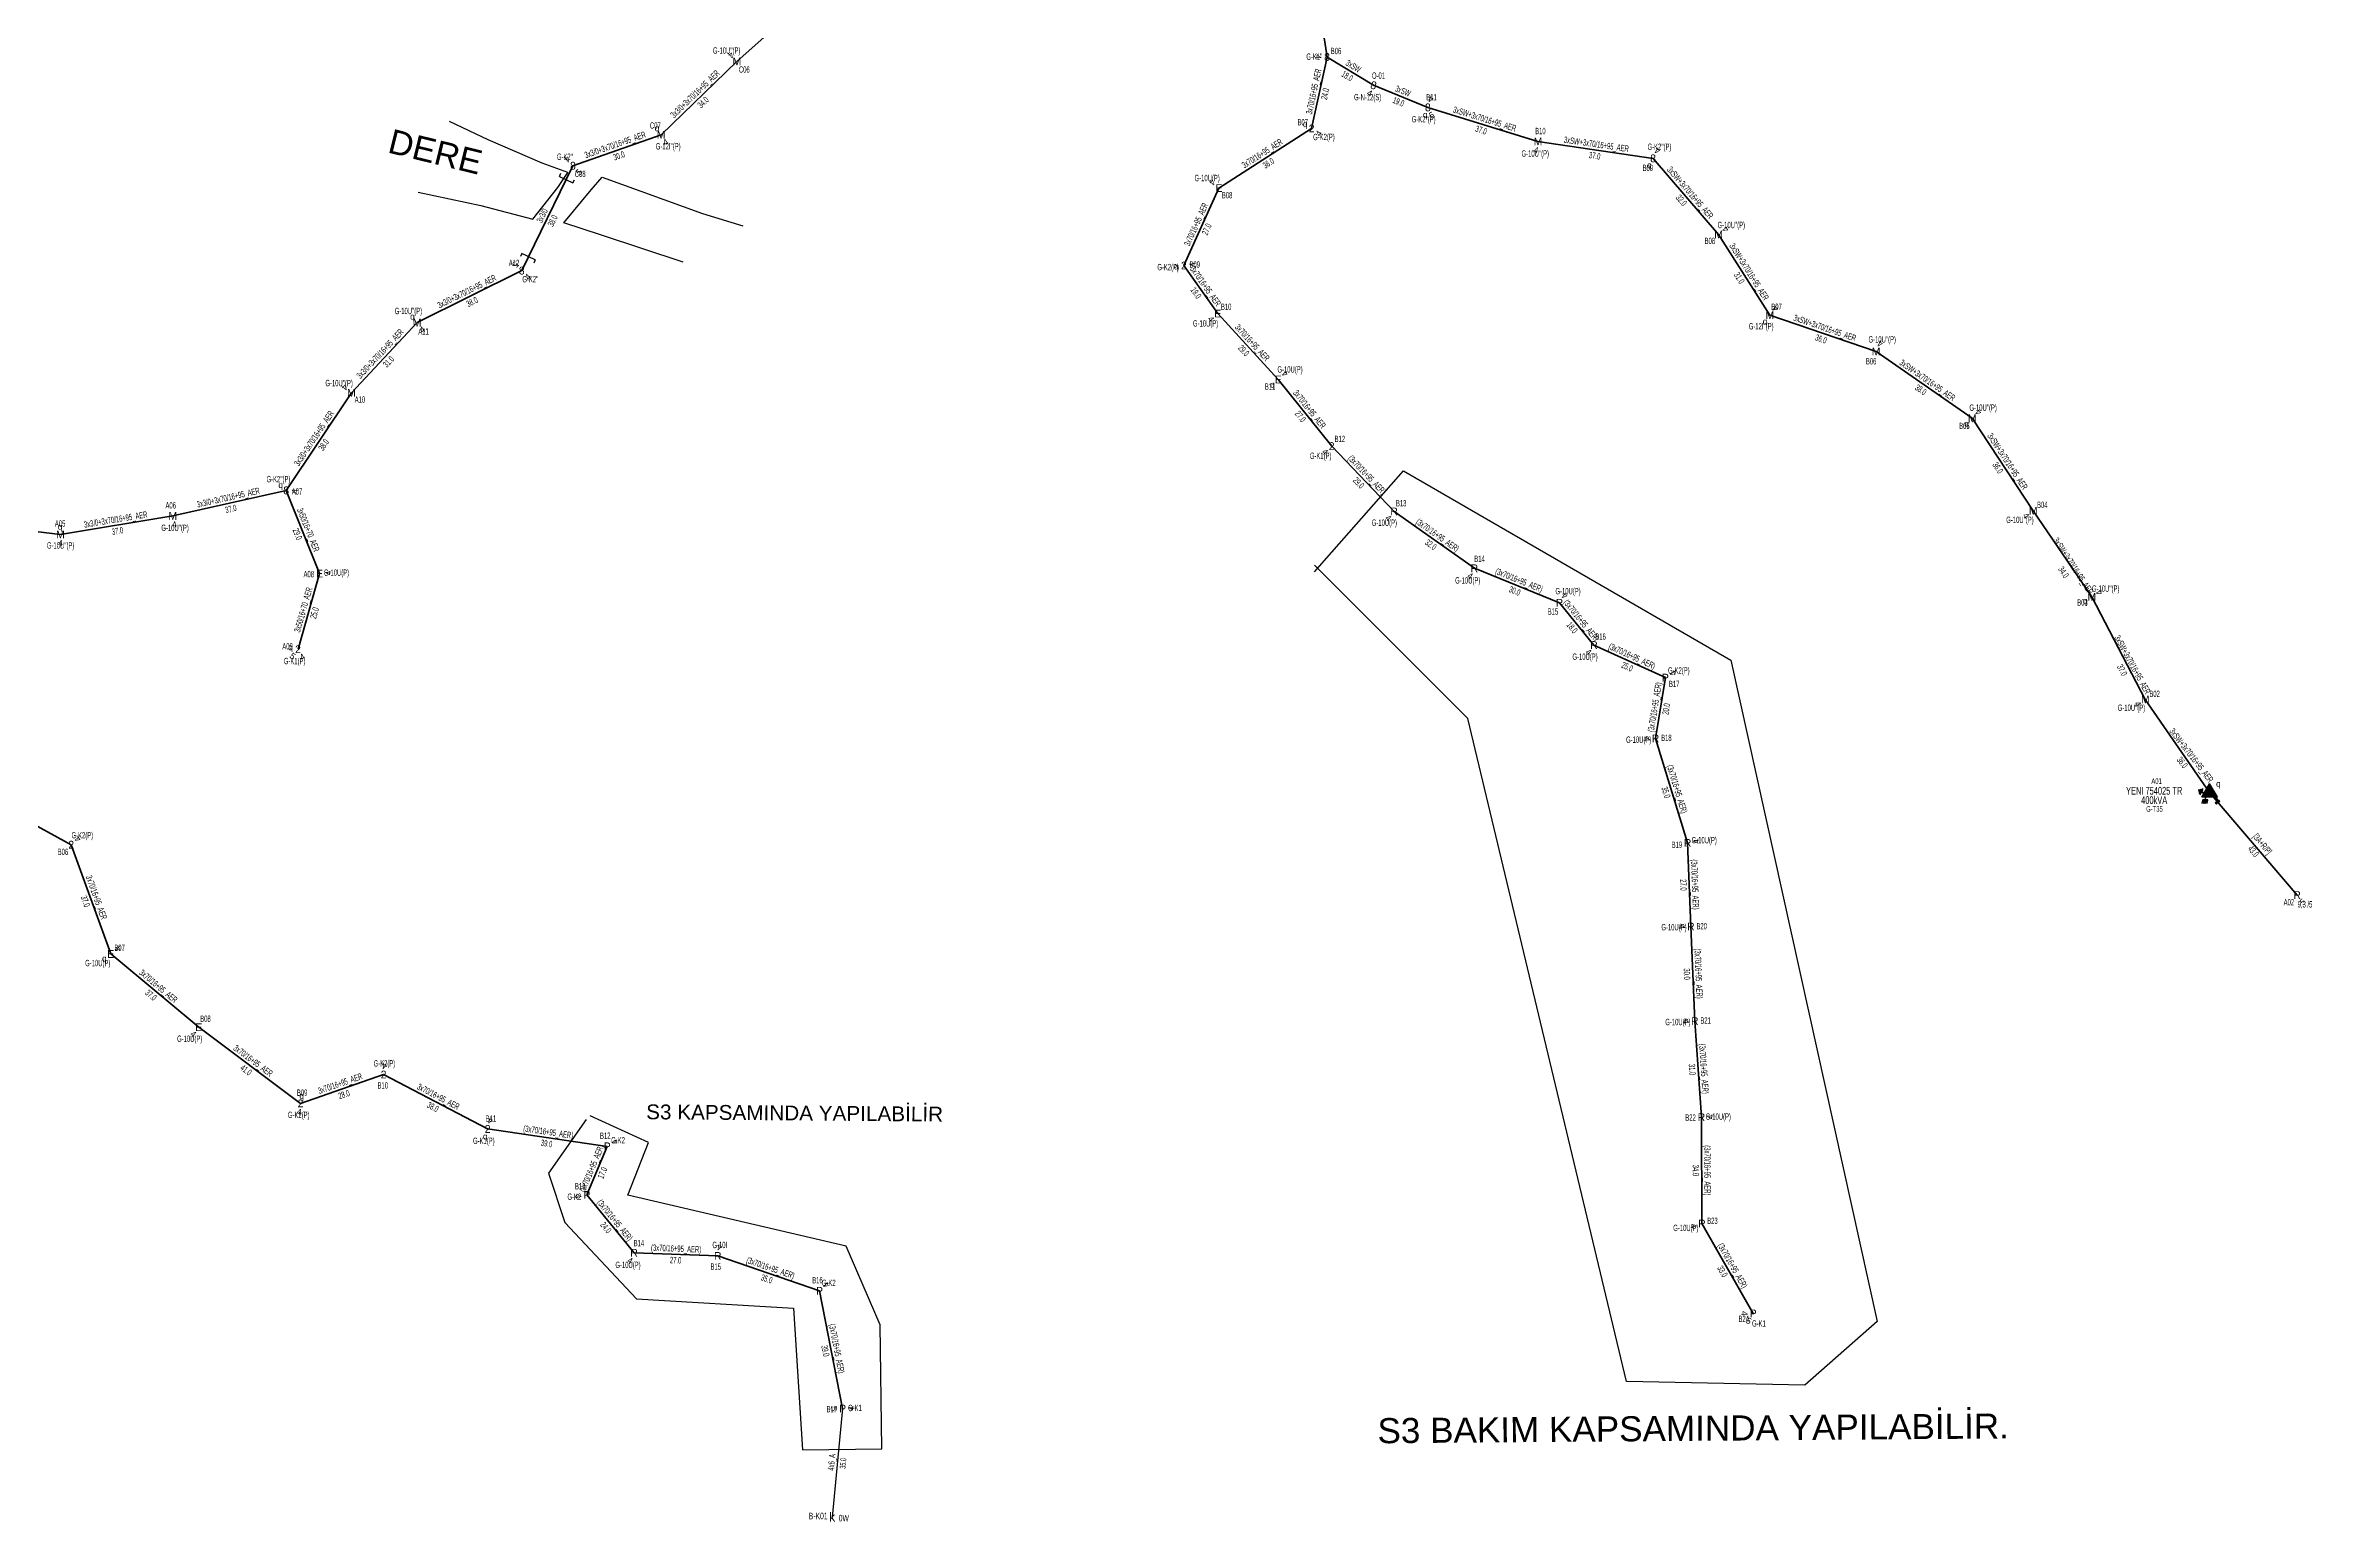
# Model space of a CAD drawing. Header units: millimetres. Extents: x 472380 to 475428, y 4017879 to 4021986.
# Drawn here: x 473937 to 474667, y 4018781 to 4019257 of the extents above; entities that cross this region are included whole.
import ezdxf
from ezdxf.enums import TextEntityAlignment as Align

# ---------------------------------------------------------------- set-up
doc = ezdxf.new("R2010")
doc.units = ezdxf.units.MM
for name, color, linetype, lineweight in [('DIREK_AG_MEVCUT', 120, 'Continuous', 25), ('DIREK_AG_YENI', 108, 'Continuous', 25), ('DIREK_ENH_YENI', 6, 'Continuous', 25), ('DIREK_OG_YENI', 10, 'Continuous', 25), ('HAT_ABONE_HAVAI_YENI', 30, 'Continuous', 30), ('HAT_AG_HAVAI_BYSK', 3, 'Continuous', 50), ('HAT_AG_HAVAI_MEVCUT', 126, 'Continuous', 50), ('HAT_AG_HAVAI_YENI', 3, 'Continuous', 50), ('HAT_OG_HAVAI_YENI', 1, 'Continuous', 70), ('KOFRE_ABONE_MEVCUT', 6, 'Continuous', 25), ('KULLANICI', 1, 'Continuous', 25), ('TRAFO_TADILAT_BYSK', 5, 'Continuous', 30), ('TRAFO_YENI', 5, 'Continuous', 30)]:
    doc.layers.add(name, color=color, linetype=linetype, lineweight=lineweight)
doc.layers.add('NIA_AG', color=5, linetype='Continuous')
doc.styles.add('Direk', font='B_CAD')
doc.styles.get("Standard").update_dxf_attribs({"font": 'Arial'})

# ---------------------------------------------------------------- blocks, each defined once
blk = doc.blocks.new('AG_NIA', base_point=(-64.4296, 129.8924))
at = {"layer": 'NIA_AG'}
for p, q in [((-64.429604, 132.292432), (-65.529604, 132.292432)), ((-64.429604, 127.492432), (-64.429604, 132.292432)), ((-64.429604, 127.492432), (-65.529604, 127.492432))]:
    blk.add_line(p, q, dxfattribs=at)
blk = doc.blocks.new('YENI_DIREK')
h = blk.add_hatch(color=32)
h.paths.add_polyline_path([(-3.28, -0.5), (-3.07, -0.63), (-2.64, 0.1), (-1.87, -0.35), (-1.77, -0.17), (-2.54, 0.28), (-2.11, 1.01), (-2.33, 1.14)])
h.paths.add_polyline_path([(-3.42, -0.17), (-3.29, -0.25), (-2.57, 0.98), (-2.7, 1.06)])
h.paths.add_polyline_path([(-3.5, 0.29), (-3.37, 0.22), (-3.01, 0.82), (-3.14, 0.9)])
h.paths.add_polyline_path([(-3.41, 0.73), (-3.54, 0.81), (-3.62, 0.68), (-3.49, 0.61)])
h.paths.add_polyline_path([(-1.26, -1.44), (-1.46, -1.44), (-1.47, -2.34), (-2.22, -2.34), (-2.48, -3.47), (-2.38, -3.47), (-2.17, -2.54), (-1.87, -2.54), (-2.08, -3.47), (-1.98, -3.47), (-1.77, -2.54), (-1.47, -2.54), (-1.68, -3.48), (-1.58, -3.48), (-1.37, -2.54), (-1.07, -2.54), (-1.28, -3.48), (-1.18, -3.48), (-0.97, -2.54), (-0.67, -2.55), (-0.88, -3.48), (-0.78, -3.48), (-0.52, -2.35), (-1.27, -2.34)])
at = {"layer": 'TRAFO_YENI'}
for points in [[(2.31, -1.57), (2.08, -1.92), (2.04, -1.44), (1.9, -1.44), (1.98, -2.32), (2.21, -1.96), (2.27, -2.67), (2.06, -2.67), (2.36, -2.87), (2.36, -2.86), (2.6, -2.49), (2.41, -2.63)], [(2.31, -1.57), (2.08, -1.92), (2.04, -1.44), (1.9, -1.44), (1.98, -2.32), (2.21, -1.96), (2.27, -2.67), (2.06, -2.67), (2.36, -2.87), (1.94, -3.19), (2.16, -3.79), (2.22, -3.74), (2.04, -3.26), (2.22, -3.13), (2.4, -3.6), (2.46, -3.56), (2.28, -3.08), (2.46, -2.94), (2.64, -3.42), (2.69, -3.38), (2.51, -2.9), (2.69, -2.76), (2.87, -3.24), (2.93, -3.2), (2.75, -2.72), (2.93, -2.58), (3.11, -3.06), (3.17, -3.01), (2.95, -2.42), (2.36, -2.86), (2.6, -2.49), (2.41, -2.63)], [(2.93, -2.58), (3.11, -3.06), (3.17, -3.01), (2.95, -2.42), (2.36, -2.86), (2.6, -2.49), (2.41, -2.63), (2.31, -1.57), (2.08, -1.92), (2.04, -1.44), (1.9, -1.44), (1.98, -2.32), (2.21, -1.96), (2.27, -2.67), (2.06, -2.67), (2.36, -2.87), (1.94, -3.19), (2.16, -3.79), (2.22, -3.74), (2.04, -3.26), (2.22, -3.13), (2.4, -3.6), (2.46, -3.56), (2.28, -3.08), (2.46, -2.94), (2.64, -3.42), (2.69, -3.38), (2.51, -2.9), (2.69, -2.76), (2.87, -3.24), (2.93, -3.2), (2.75, -2.72)]]:
    blk.add_hatch(color=32, dxfattribs=at).paths.add_polyline_path(points)
at = {"layer": 'TRAFO_TADILAT_BYSK', "color": 32, "flags": 128}
for points in [[(-3.49, 0.61), (-3.41, 0.73), (-3.54, 0.81), (-3.62, 0.68), (-3.49, 0.61)], [(-3.37, 0.22), (-3.01, 0.82), (-3.14, 0.9), (-3.5, 0.29), (-3.37, 0.22)], [(-3.29, -0.25), (-2.57, 0.98), (-2.7, 1.06), (-3.42, -0.17), (-3.29, -0.25)], [(-1.77, -0.17), (-2.54, 0.28), (-2.11, 1.01), (-2.33, 1.14), (-3.28, -0.5), (-3.07, -0.63), (-2.64, 0.1), (-1.87, -0.35), (-1.77, -0.17)], [(-1.26, -1.44), (-1.46, -1.44), (-1.47, -2.34), (-2.22, -2.34), (-2.48, -3.47), (-2.38, -3.47), (-2.17, -2.54), (-1.87, -2.54), (-2.08, -3.47), (-1.98, -3.47), (-1.77, -2.54), (-1.47, -2.54), (-1.68, -3.48), (-1.58, -3.48), (-1.37, -2.54), (-1.07, -2.54), (-1.28, -3.48), (-1.18, -3.48), (-0.97, -2.54), (-0.67, -2.55), (-0.88, -3.48), (-0.78, -3.48), (-0.52, -2.35), (-1.27, -2.34), (-1.26, -1.44)]]:
    blk.add_lwpolyline(points, dxfattribs=at)
at = {"layer": 'TRAFO_YENI', "linetype": 'Continuous'}
for p, q in [((-2.5, -1.44), (0, 2.89)), ((2.5, -1.44), (0, 2.89)), ((-2.5, -1.44), (2.5, -1.44))]:
    blk.add_line(p, q, dxfattribs=at)
at = {"layer": 'TRAFO_YENI', "color": 32, "flags": 128}
blk.add_lwpolyline([(1.9, -1.44), (2.04, -1.44), (2.08, -1.92), (2.31, -1.57), (2.41, -2.63), (2.6, -2.49), (2.36, -2.86), (2.95, -2.42), (3.17, -3.01), (3.11, -3.06), (2.93, -2.58), (2.75, -2.72), (2.93, -3.2), (2.87, -3.24), (2.69, -2.76), (2.51, -2.9), (2.69, -3.38), (2.64, -3.42), (2.46, -2.94), (2.28, -3.08), (2.46, -3.56), (2.4, -3.6), (2.22, -3.13), (2.04, -3.26), (2.22, -3.74), (2.16, -3.79), (1.94, -3.19), (2.36, -2.87), (2.06, -2.67), (2.27, -2.67), (2.21, -1.96), (1.98, -2.32), (1.9, -1.44)], dxfattribs=at)
at = {"layer": 'TRAFO_YENI', "linetype": 'Continuous'}
for points in [[(-2.5, -1.44), (0, -1.44), (0, 2.89)], [(0, -1.44), (0, 2.89), (2.5, -1.44)]]:
    blk.add_solid(points, dxfattribs=at)

msp = doc.modelspace()

# ---------------------------------------------------------------- linework, layer by layer
at = {"layer": 'HAT_ABONE_HAVAI_YENI'}
msp.add_line((474193.995, 4018817.879), (474190.618114, 4018782.941805), dxfattribs=at)
at = {"layer": 'HAT_AG_HAVAI_BYSK'}
msp.add_line((474662.471236, 4018983.255847), (474634.273, 4019016.331), dxfattribs=at)
at = {"layer": 'HAT_AG_HAVAI_MEVCUT'}
for p, q in [((474351.506, 4019127.887), (474371.604, 4019106.845)), ((474371.604, 4019106.845), (474397.457, 4019088.533)), ((474397.457, 4019088.533), (474424.873, 4019077.437)), ((474424.873, 4019077.437), (474435.978, 4019063.779)), ((474435.978, 4019063.779), (474458.989, 4019053.313)), ((474458.989, 4019053.313), (474455.817, 4019033.71)), ((474455.817, 4019033.71), (474466.158, 4019000.077)), ((474466.158, 4019000.077), (474467.198, 4018973.147)), ((474467.198, 4018973.147), (474468.446, 4018942.693)), ((474468.446, 4018942.693), (474470.597, 4018911.735)), ((474079.663, 4018907.943), (474118.183, 4018902.336)), ((474470.597, 4018911.735), (474470.772, 4018877.459)), ((474118.183, 4018902.336), (474111.619, 4018886.703)), ((474111.619, 4018886.703), (474126.815, 4018868.066)), ((474470.772, 4018877.459), (474487.271, 4018848.541)), ((474126.815, 4018868.066), (474153.771, 4018867.04)), ((474153.771, 4018867.04), (474186.568, 4018855.803)), ((474186.568, 4018855.803), (474193.995, 4018817.879))]:
    msp.add_line(p, q, dxfattribs=at)
at = {"layer": 'HAT_AG_HAVAI_YENI'}
for p, q in [((474350.014, 4019253.224), (474345.058, 4019230.211)), ((474345.058, 4019230.211), (474315.178, 4019211.005)), ((474315.178, 4019211.005), (474303.916, 4019186.042)), ((474303.916, 4019186.042), (474314.808, 4019170.58)), ((474314.808, 4019170.58), (474334.321, 4019149.35)), ((474334.321, 4019149.35), (474351.506, 4019127.887)), ((474014.781, 4019113.63), (474025.552, 4019086.853)), ((474025.552, 4019086.853), (474018.583, 4019062.458)), ((473913.139738, 4019017.141085), (473945.543, 4018999.503)), ((473945.543, 4018999.503), (473958.262677, 4018964.311182)), ((473958.262677, 4018964.311182), (473986.613, 4018940.71)), ((473986.613, 4018940.71), (474019.392, 4018916.175)), ((474019.392, 4018916.175), (474046.146, 4018925.473)), ((474046.146, 4018925.473), (474079.663, 4018907.943))]:
    msp.add_line(p, q, dxfattribs=at)
at = {"layer": 'HAT_OG_HAVAI_YENI'}
for p, q in [((474345.935, 4019279.501), (474350.014, 4019253.224)), ((474183.451, 4019272.747), (474159.954, 4019251.763)), ((474159.954, 4019251.763), (474135.524, 4019228.186)), ((474350.014, 4019253.224), (474365.011408, 4019244.106797)), ((474365.011408, 4019244.106797), (474382.496, 4019236.996)), ((474382.496, 4019236.996), (474417.953, 4019225.979)), ((474135.524, 4019228.186), (474107.139, 4019218.208)), ((474417.953, 4019225.979), (474455.033, 4019220.575)), ((474455.033, 4019220.575), (474476.134, 4019196.086)), ((474107.139, 4019218.208), (474090.644, 4019184.417)), ((474476.134, 4019196.086), (474492.637411, 4019170.046605)), ((474090.644, 4019184.417), (474056.942, 4019167.66)), ((474492.637411, 4019170.046605), (474526.847, 4019158.345)), ((474056.942, 4019167.66), (474035.785, 4019145.068)), ((474526.847, 4019158.345), (474557.809, 4019136.842)), ((474035.785, 4019145.068), (474014.781, 4019113.63)), ((474557.809, 4019136.842), (474577.475, 4019107.03)), ((474014.781, 4019113.63), (473978.25, 4019105.39)), ((473978.25, 4019105.39), (473942.044, 4019099.453)), ((474577.475, 4019107.03), (474596.337, 4019079.328)), ((473942.044, 4019099.453), (473907.546, 4019103.496)), ((474596.337, 4019079.328), (474613.571, 4019046.309)), ((474613.571, 4019046.309), (474634.273, 4019016.331))]:
    msp.add_line(p, q, dxfattribs=at)
at = {"layer": 'KULLANICI', "color": 3, "flags": 128}
for points in [[(474057.263379, 4019209.65496), (474077.449351, 4019205.426817), (474094.225531, 4019200.994087), (474102.272642, 4019211.155269), (474105.477847, 4019215.997174), (474097.226149, 4019219.065988), (474079.836206, 4019226.567532), (474067.356365, 4019232.500571)], [(474142.637779, 4019187.088905), (474116.382375, 4019195.817975), (474104.175317, 4019199.773334), (474112.972582, 4019210.480083), (474116.586963, 4019214.503639), (474148.911797, 4019202.773952), (474161.800814, 4019198.818592)]]:
    msp.add_lwpolyline(points, dxfattribs=at)
at = {"layer": 'KULLANICI', "color": 5, "flags": 128}
for points in [[(474346.005104, 4019087.445693), (474374.622043, 4019119.89215), (474480.019208, 4019058.894389), (474527.161021, 4018845.904272), (474503.874101, 4018825.457221), (474446.508763, 4018826.593168), (474395.391135, 4019040.151258), (474345.977428, 4019089.564965)], [(474111.341499, 4018910.987846), (474099.22147, 4018893.714419), (474104.493061, 4018877.777131), (474127.556427, 4018853.262225), (474178.199061, 4018850.197862), (474181.102142, 4018804.554978), (474206.584742, 4018804.877542), (474206.100895, 4018844.875547), (474195.1337, 4018870.196864), (474124.814628, 4018886.647656), (474131.427201, 4018903.582295), (474112.715923, 4018912.120682)]]:
    msp.add_lwpolyline(points, dxfattribs=at)

# ---------------------------------------------------------------- block references
at = {"layer": 'NIA_AG'}
for p, rotation in [((474104.945638, 4019213.714765), 243.980788), ((474092.837362, 4019188.910235), 63.980788)]:
    msp.add_blockref('AG_NIA', p, dxfattribs=dict(at, rotation=rotation))
at = {"layer": 'TRAFO_YENI'}
msp.add_blockref('YENI_DIREK', (474634.273, 4019016.331), dxfattribs=at)

# ---------------------------------------------------------------- texts
at = {"layer": 'DIREK_AG_MEVCUT', "width": 0.53}
for s, p in [('G-10U(P)', (474368.485322, 4019103.233563)), ('B13', (474373.891548, 4019109.493986)), ('B14', (474399.136307, 4019091.603819)), ('G-10U(P)', (474395.329785, 4019084.643126)), ('G-10U(P)', (474427.640046, 4019081.181861)), ('B15', (474422.793066, 4019074.622062)), ('B16', (474438.116979, 4019066.549337)), ('G-10U(P)', (474433.112342, 4019060.067493)), ('G-K2(P)', (474463.321458, 4019055.633671)), ('B17', (474461.838123, 4019051.280146)), ('G-10U(P)', (474450.388893, 4019033.335218)), ('B18', (474459.308687, 4019033.951082)), ('G-10U(P)', (474471.499428, 4019000.985348)), ('B19', (474462.707537, 4018999.490224)), ('A02', (474659.807804, 4018980.985136)), ('9,3 /5', (474664.995933, 4018980.294501)), ('G-10U(P)', (474461.758194, 4018972.9305)), ('B20', (474470.695231, 4018973.286187)), ('G-10U(P)', (474463.011587, 4018942.392915)), ('B21', (474471.940676, 4018942.885974)), ('B12', (474117.539503, 4018905.776336)), ('B22', (474467.099426, 4018911.604698)), ('G-10U(P)', (474476.037528, 4018911.937686)), ('G-K2', (474121.670323, 4018904.306684)), ('G-K2', (474107.58592, 4018886.121247)), ('B13', (474109.477896, 4018889.471695)), ('B23', (474474.152747, 4018878.364843)), ('B14', (474128.376339, 4018871.198447)), ('G-10I', (474154.430222, 4018870.580911)), ('G-10U(P)', (474465.575929, 4018876.066756)), ('G-10U(P)', (474124.866472, 4018864.156753)), ('B15', (474153.130402, 4018863.599123)), ('B16', (474185.895033, 4018859.237693)), ('G-K2', (474189.536073, 4018858.390751)), ('B24', (474484.230992, 4018846.806541)), ('G-K1', (474489.123681, 4018845.293784)), ('G-K1', (474197.971146, 4018818.072064)), ('B17', (474190.499119, 4018817.709256))]:
    msp.add_text(s, height=2.05, dxfattribs=at).set_placement(p, align=Align.MIDDLE_CENTER)
at = {"layer": 'DIREK_AG_MEVCUT', "color": 32, "style": 'Direk'}
for s, rotation, p in [('4', 319.187553, (474369.773962, 4019104.725811)), ('4', 331.327535, (474396.113555, 4019086.076345)), ('4', 143.539618, (474426.536947, 4019079.68895)), ('4', 322.32824, (474434.266816, 4019061.56273)), ('4', 118.175626, (474461.457212, 4019054.635092)), ('4', 273.949701, (474453.02365, 4019033.517134)), ('4', 99.651232, (474468.91837, 4019000.546421)), ('5', 400.449266, (474664.287805, 4018981.125101)), ('4', 272.279122, (474464.400215, 4018973.03565)), ('4', 273.160626, (474465.650259, 4018942.538621)), ('4', 92.133561, (474473.395059, 4018911.839241)), ('4', 119.470769, (474120.620699, 4018903.713542)), ('4', 278.208033, (474108.847683, 4018886.30325)), ('4', 169.453815, (474154.283479, 4018869.792702)), ('4', 284.9996, (474468.067403, 4018876.734326)), ('4', 333.506468, (474125.565929, 4018865.560043)), ('4', 131.083943, (474188.678493, 4018857.643059)), ('4', 269.706673, (474484.471037, 4018848.555335)), ('5', 329.706673, (474485.858604, 4018846.123328)), ('5', 272.779845, (474191.198295, 4018817.743204)), ('4', 92.779845, (474196.791705, 4018818.014796))]:
    msp.add_text(s, height=2, rotation=rotation, dxfattribs=at).set_placement(p, align=Align.MIDDLE_CENTER)
at = {"layer": 'DIREK_AG_MEVCUT', "style": 'Direk'}
for s, p in [('R', (474371.604, 4019106.845)), ('R', (474397.457, 4019088.533)), ('R', (474424.873, 4019077.437)), ('R', (474435.978, 4019063.779)), ('P', (474458.989, 4019053.313)), ('R', (474455.817, 4019033.71)), ('R', (474466.158, 4019000.077)), ('R', (474662.471236, 4018983.255847)), ('R', (474467.198, 4018973.147)), ('R', (474468.446, 4018942.693)), ('R', (474470.597, 4018911.735)), ('P', (474118.183, 4018902.336)), ('P', (474111.619, 4018886.703)), ('R', (474470.772, 4018877.459)), ('R', (474126.815, 4018868.066)), ('R', (474153.771, 4018867.04)), ('P', (474186.568, 4018855.803)), ('P', (474487.271, 4018848.541)), ('P', (474193.995, 4018817.879))]:
    msp.add_text(s, height=2.5, dxfattribs=at).set_placement(p, align=Align.MIDDLE_CENTER)
at = {"layer": 'DIREK_AG_YENI', "width": 0.53}
for s, p in [('B07', (474342.180873, 4019232.204022)), ('G-K2(P)', (474349.01972, 4019227.466667)), ('G-10U(P)', (474311.411766, 4019214.253098)), ('B08', (474317.828467, 4019208.719169)), ('G-K2(P)', (474298.841154, 4019185.558717)), ('B09', (474307.400236, 4019186.373808)), ('B10', (474317.532826, 4019172.776661)), ('G-10U(P)', (474310.903922, 4019167.432666)), ('B11', (474331.664951, 4019147.070658)), ('G-10U(P)', (474338.097522, 4019152.590899)), ('G-K1(P)', (474347.962841, 4019124.786887)), ('B12', (474354.140074, 4019130.191703)), ('A08', (474022.056747, 4019086.670765)), ('G-10U(P)', (474030.987629, 4019087.136402)), ('A09', (474015.21763, 4019063.419396)), ('G-K1(P)', (474017.500501, 4019058.66871)), ('G-K2(P)', (473949.121997, 4019002.57659)), ('B06', (473942.887758, 4018997.222717)), ('B07', (473961.128045, 4018966.321075)), ('G-10U(P)', (473954.093274, 4018961.386581)), ('B08', (473988.782025, 4018943.456876)), ('G-10U(P)', (473983.696738, 4018937.016815)), ('G-K2(P)', (474046.412444, 4018929.081371)), ('B10', (474045.88826, 4018921.982503)), ('B09', (474019.928976, 4018919.633563)), ('G-K2(P)', (474018.817244, 4018912.473105)), ('B11', (474080.741429, 4018911.272713)), ('G-K1(P)', (474078.43219, 4018904.142801))]:
    msp.add_text(s, height=2.05, dxfattribs=at).set_placement(p, align=Align.MIDDLE_CENTER)
at = {"layer": 'DIREK_AG_YENI', "color": 4, "style": 'Direk'}
for p in [(474343.002909, 4019231.634587), (474301.42726, 4019185.804995), (474332.423822, 4019147.721898), (474016.179164, 4019063.144712), (473956.215986, 4018962.875544), (474019.775554, 4018918.645402), (474078.892694, 4018905.564633)]:
    msp.add_text('q', height=2, dxfattribs=at).set_placement(p, align=Align.MIDDLE_CENTER)
at = {"layer": 'DIREK_AG_YENI', "style": 'Direk'}
for s, p in [('2', (474345.058, 4019230.211)), ('E', (474315.178, 4019211.005)), ('2', (474303.916, 4019186.042)), ('E', (474314.808, 4019170.58)), ('E', (474334.321, 4019149.35)), ('2', (474351.506, 4019127.887)), ('E', (474025.552, 4019086.853)), ('2', (474018.583, 4019062.458)), ('2', (473945.543, 4018999.503)), ('E', (473958.262677, 4018964.311182)), ('E', (473986.613, 4018940.71)), ('2', (474046.146, 4018925.473)), ('2', (474019.392, 4018916.175)), ('2', (474079.663, 4018907.943))]:
    msp.add_text(s, height=2.5, dxfattribs=at).set_placement(p, align=Align.MIDDLE_CENTER)
at = {"layer": 'DIREK_AG_YENI', "color": 32, "style": 'Direk'}
for s, rotation, p in [('4', 415.289166, (474347.359702, 4019228.616582)), ('4', 229.224665, (474313.057626, 4019212.833665)), ('4', 95.439932, (474306.703389, 4019186.307446)), ('4', 308.874564, (474312.628139, 4019168.822671)), ('4', 130.635211, (474336.445839, 4019151.173474)), ('4', 311.184543, (474349.398741, 4019126.043238)), ('4', 92.984572, (474028.348202, 4019086.998788)), ('5', 321.556777, (474016.842131, 4019060.264971)), ('4', 389.056777, (474019.942893, 4019060.010411)), ('4', 130.655501, (473947.667194, 4019001.327226)), ('4', 125.047488, (473960.554971, 4018965.919096)), ('4', 321.704204, (473984.87778, 4018938.512499)), ('4', 175.776918, (474046.352192, 4018928.265398)), ('4', 351.174729, (474018.962419, 4018913.40815)), ('4', 162.053882, (474080.525743, 4018910.606771))]:
    msp.add_text(s, height=2, rotation=rotation, dxfattribs=at).set_placement(p, align=Align.MIDDLE_CENTER)
at = {"layer": 'DIREK_ENH_YENI', "color": 32, "style": 'Direk'}
msp.add_text('4', height=2, rotation=333.286377, dxfattribs=at).set_placement((474363.75272, 4019241.605656), align=Align.MIDDLE_CENTER)
at = {"layer": 'DIREK_ENH_YENI', "style": 'Direk'}
msp.add_text('8', height=2.5, rotation=344.430568, dxfattribs=at).set_placement((474365.011408, 4019244.106797), align=Align.MIDDLE_CENTER)
at = {"layer": 'DIREK_ENH_YENI', "width": 0.53}
for s, p in [('O-01', (474366.584768, 4019247.233223)), ('G-N-12(S)', (474363.092495, 4019240.293721))]:
    msp.add_text(s, height=2.05, dxfattribs=at).set_placement(p, align=Align.MIDDLE_CENTER)
at = {"layer": 'DIREK_OG_YENI', "width": 0.53}
for s, p in [("G-10U''(P)", (474156.65197, 4019255.319611)), ('C06', (474162.335371, 4019249.19803)), ("G-K1''", (474345.928809, 4019253.342739)), ('B06', (474352.923678, 4019255.169193)), ('B11', (474383.675598, 4019240.291231)), ('C07', (474133.686153, 4019231.164644)), ("G-K2''(P)", (474381.133864, 4019233.190846)), ('B10', (474418.727009, 4019229.392343)), ("G-K2''", (474104.55229, 4019221.113884)), ("G-12I''(P)", (474137.817226, 4019224.469313)), ("G-10U''(P)", (474417.081731, 4019222.136743)), ("G-K2''(P)", (474457.089864, 4019224.320916)), ('C08', (474109.466133, 4019215.593722)), ('B09', (474453.348416, 4019217.507073)), ("G-10U''(P)", (474480.228573, 4019199.122236)), ('B08', (474473.322607, 4019194.001277)), ('A12', (474088.160118, 4019186.882833)), ("G-K2''", (474093.423605, 4019181.657593)), ("G-10U''(P)", (474054.143483, 4019171.420267)), ('B07', (474494.804662, 4019172.794881)), ('A11', (474059.031624, 4019164.852248)), ("G-12I''(P)", (474489.836914, 4019166.495314)), ("G-10U''(P)", (474528.831981, 4019162.269197)), ('B06', (474525.2672, 4019155.221823)), ("G-10U''(P)", (474031.823089, 4019148.212033)), ('A10', (474038.526626, 4019142.892342)), ("G-10U''(P)", (474561.33137, 4019140.281239)), ('B05', (474555.304751, 4019134.396854)), ("G-K2''(P)", (474012.284406, 4019117.265026)), ('A07', (474018.26235, 4019113.269167)), ('A05', (473941.963737, 4019102.95208)), ('A06', (473977.581467, 4019108.825559)), ("G-10U''(P)", (474573.195301, 4019104.161634)), ('B04', (474580.382391, 4019108.97861)), ("G-10U''(P)", (473942.125309, 4019095.908326)), ("G-10U''(P)", (473978.991092, 4019101.581565)), ("G-10U''(P)", (474600.80411, 4019082.002171)), ('B03', (474593.333969, 4019077.530279)), ('B02', (474616.568095, 4019048.116601)), ("G-10U''(P)", (474609.115609, 4019043.621874))]:
    msp.add_text(s, height=2.05, dxfattribs=at).set_placement(p, align=Align.MIDDLE_CENTER)
at = {"layer": 'DIREK_OG_YENI', "color": 32, "style": 'Direk'}
for s, rotation, p in [('4', 222.874257, (474158.048903, 4019253.814976)), ('4', 268.335121, (474347.215182, 4019253.30535)), ('4', 160.304089, (474383.439679, 4019239.632185)), ('5', 386.521659, (474383.746301, 4019234.490656)), ('4', 221.674286, (474105.277293, 4019220.299423)), ('4', 391.674922, (474136.994278, 4019225.803085)), ('4', 347.22369, (474417.333793, 4019223.248326)), ('4', 151.229027, (474456.380667, 4019223.029342)), ('5', 401.674286, (474109.000707, 4019216.116577)), ('4', 126.557932, (474478.383114, 4019197.753779)), ('5', 225.208926, (474088.656895, 4019186.389666)), ('4', 405.208926, (474092.631105, 4019182.444334)), ('4', 141.741193, (474494.371212, 4019172.245226)), ('4', 396.657867, (474058.613699, 4019165.413798)), ('4', 153.168291, (474528.11084, 4019160.843541)), ('4', 231.565722, (474033.591699, 4019146.808526)), ('4', 134.315843, (474559.812399, 4019138.798117)), ('4', 444.08257, (474017.56608, 4019113.341334)), ('4', 371.011706, (473978.784827, 4019102.641553)), ('4', 303.831033, (474575.149087, 4019105.471112)), ('4', 361.314046, (473942.108211, 4019096.653736)), ('4', 120.90624, (474598.739425, 4019080.766177)), ('4', 301.094929, (474611.173324, 4019044.862919))]:
    msp.add_text(s, height=2, rotation=rotation, dxfattribs=at).set_placement(p, align=Align.MIDDLE_CENTER)
at = {"layer": 'DIREK_OG_YENI', "style": 'Direk'}
for s, p in [('M', (474159.954, 4019251.763)), ('8', (474350.014, 4019253.224)), ('8', (474382.496, 4019236.996)), ('M', (474135.524, 4019228.186)), ('M', (474417.953, 4019225.979)), ('8', (474455.033, 4019220.575)), ('8', (474107.139, 4019218.208)), ('M', (474476.134, 4019196.086)), ('8', (474090.644, 4019184.417)), ('M', (474492.637411, 4019170.046605)), ('M', (474056.942, 4019167.66)), ('M', (474526.847, 4019158.345)), ('M', (474035.785, 4019145.068)), ('M', (474557.809, 4019136.842)), ('8', (474014.781, 4019113.63)), ('M', (473978.25, 4019105.39)), ('M', (474577.475, 4019107.03)), ('M', (473942.044, 4019099.453)), ('M', (474596.337, 4019079.328)), ('M', (474613.571, 4019046.309))]:
    msp.add_text(s, height=2.5, dxfattribs=at).set_placement(p, align=Align.MIDDLE_CENTER)
at = {"layer": 'DIREK_OG_YENI', "color": 4, "style": 'Direk'}
for p in [(474381.65343, 4019234.642263), (474134.211252, 4019230.313603), (474453.829726, 4019218.383623), (474055.449412, 4019169.665537), (474491.089374, 4019168.08355), (474556.020251, 4019135.095467), (474013.013233, 4019115.397767), (473941.986669, 4019101.952343), (474594.191978, 4019078.043913)]:
    msp.add_text('q', height=2, dxfattribs=at).set_placement(p, align=Align.MIDDLE_CENTER)
at = {"layer": 'HAT_ABONE_HAVAI_YENI', "lineweight": 30, "width": 0.53}
msp.add_text('4x6_A', height=2.05, rotation=444.478665, dxfattribs=at).set_placement((474191.460638, 4018800.491981), align=Align.CENTER)
msp.add_text('35.0', height=1.9, rotation=444.478665, dxfattribs=at).set_placement((474193.15275, 4018800.328413), align=Align.TOP_CENTER)
at = {"layer": 'HAT_AG_HAVAI_BYSK', "lineweight": 30, "width": 0.53}
msp.add_text('[3A+R/P]', height=2.05, rotation=309.505074, dxfattribs=at).set_placement((474650.49834, 4018999.113682, 237318.606888), align=Align.CENTER)
msp.add_text('43.0', height=2.05, rotation=309.505074, dxfattribs=at).set_placement((474649.186674, 4018998.032233, 237318.606888), align=Align.TOP_CENTER)
at = {"layer": 'HAT_AG_HAVAI_MEVCUT', "lineweight": 30, "width": 0.53}
for rotation, p in [(313.685645, (474362.169985, 4019117.953346, 237185.802069)), (324.689032, (474385.022054, 4019098.382844, 237198.728673)), (337.965716, (474411.483983, 4019083.773041, 237212.436423)), (309.114221, (474431.085024, 4019071.144433, 237217.989095)), (335.540982, (474447.835306, 4019059.319539, 237229.494275)), (440.809382, (474456.56368, 4019043.647216, 237227.908493)), (287.090556, (474461.799877, 4019017.143572, 237233.078919)), (272.21128, (474467.52713, 4018986.645057, 237233.598844)), (272.347032, (474468.671077, 4018957.955057, 237234.222947)), (273.974841, (474470.369419, 4018927.273033, 237235.298517)), (351.717947, (474099.045292, 4018905.980725)), (427.224477, (474114.117493, 4018894.848474)), (270.292471, (474471.534506, 4018894.601375, 237235.386)), (309.193249, (474119.876104, 4018877.921722)), (357.81873, (474140.325736, 4018868.402317)), (341.087329, (474170.445216, 4018862.225252)), (299.706673, (474479.759788, 4018863.421226, 237243.6355)), (281.080934, (474191.115771, 4018837.004016))]:
    msp.add_text('(3x70/16+95_AER)', height=2.05, rotation=rotation, dxfattribs=at).set_placement(p, align=Align.CENTER)
for s, rotation, p in [('29.0', 313.685645, (474360.940647, 4019116.779154, 237185.802069)), ('32.0', 324.689032, (474384.039431, 4019096.995598, 237198.728673)), ('30.0', 337.965716, (474410.846209, 4019082.19721, 237212.436423)), ('18.0', 309.114221, (474429.766011, 4019070.071956, 237217.989095)), ('25.0', 335.540982, (474447.131434, 4019057.772101, 237229.494275)), ('20.0', 440.809382, (474458.241856, 4019043.375693, 237227.908493)), ('35.0', 287.090556, (474460.174946, 4019016.643971, 237233.078919)), ('27.0', 272.21128, (474465.828396, 4018986.579463, 237233.598844)), ('30.0', 272.347032, (474466.972504, 4018957.885439, 237234.222947)), ('31.0', 273.974841, (474468.673508, 4018927.155192, 237235.298517)), ('39.0', 351.717947, (474098.800413, 4018904.298455)), ('17.0', 427.224477, (474115.684942, 4018894.190368)), ('34.0', 270.292471, (474469.834528, 4018894.592698, 237235.386)), ('24.0', 309.193249, (474118.558572, 4018876.847427)), ('27.0', 357.81873, (474140.261032, 4018866.703549)), ('33.0', 299.706673, (474478.283212, 4018862.578774, 237243.6355)), ('35.0', 341.087329, (474169.894201, 4018860.617029)), ('39.0', 281.080934, (474189.447465, 4018836.677284))]:
    msp.add_text(s, height=2.05, rotation=rotation, dxfattribs=at).set_placement(p, align=Align.TOP_CENTER)
at = {"layer": 'HAT_AG_HAVAI_YENI', "lineweight": 30, "width": 0.53}
for s, rotation, p in [('3x70/16+95_AER', 437.846664, (474346.705127, 4019241.896683, 237172.52907)), ('3x70/16+95_AER', 392.732639, (474329.658414, 4019221.323075, 237157.588956)), ('3x70/16+95_AER', 425.716913, (474308.772025, 4019198.872898, 237151.957865)), ('3x70/16+95_AER', 305.163729, (474310.05687, 4019178.800612, 237157.404122)), ('3x70/16+95_AER', 312.586518, (474325.190414, 4019160.54037, 237167.160474)), ('3x70/16+95_AER', 308.68338, (474343.576994, 4019139.149868, 237175.753)), ('3x50/16+70_AER', 291.912258, (474020.95519, 4019100.558283, 237012.776032)), ('3x50/16+70_AER', 434.056959, (474021.250331, 4019074.888664, 237009.291604)), ('3x70/16+95_AER', 289.872344, (473952.702102, 4018982.195846)), ('3x70/16+95_AER', 320.223165, (473972.98149, 4018953.163998)), ('3x70/16+95_AER', 323.185603, (474003.511617, 4018929.12335)), ('3x70/16+95_AER', 19.163725, (474032.48983, 4018921.627171)), ('3x70/16+95_AER', 332.389577, (474063.29816, 4018917.461361))]:
    msp.add_text(s, height=2.05, rotation=rotation, dxfattribs=at).set_placement(p, align=Align.CENTER)
for s, rotation, p in [('24.0', 437.846664, (474348.367026, 4019241.538784, 237172.52907)), ('36.0', 392.732639, (474330.577638, 4019219.89303, 237157.588956)), ('27.0', 425.716913, (474310.321617, 4019198.173781, 237151.957865)), ('19.0', 305.163729, (474308.667103, 4019177.821557, 237157.404122)), ('29.0', 312.586518, (474323.938778, 4019159.389975, 237167.160474)), ('27.0', 308.68338, (474342.249954, 4019138.08734, 237175.753)), ('29.0', 291.912258, (474019.378004, 4019099.923866, 237012.776032)), ('25.0', 434.056959, (474022.884941, 4019074.421705, 237009.291604)), ('37.0', 289.872344, (473951.103333, 4018981.617973)), ('37.0', 320.223165, (473971.893832, 4018951.857476)), ('41.0', 323.185603, (474002.492935, 4018927.762363)), ('28.0', 19.163725, (474033.047887, 4018920.021378)), ('38.0', 332.389577, (474062.510282, 4018915.954958))]:
    msp.add_text(s, height=2.05, rotation=rotation, dxfattribs=at).set_placement(p, align=Align.TOP_CENTER)
at = {"layer": 'HAT_OG_HAVAI_YENI', "lineweight": 30, "width": 0.53}
for s, rotation, p in [('3xSW', 328.703753, (474357.954255, 4019249.391722, 237182.505704)), ('3x3/0+3x70/16+95_AER', 403.982467, (474147.148851, 4019240.586367, 237067.762198)), ('3xSW', 337.86859, (474374.073734, 4019241.338787, 237191.247808)), ('3xSW+3x70/16+95_AER', 342.739689, (474400.476679, 4019232.299295, 237208.976665)), ('3x3/0+3x70/16+95_AER', 379.367834, (474121.049851, 4019223.999171, 237053.56954)), ('3xSW+3x70/16+95_AER', 351.708118, (474436.615533, 4019224.118278, 237227.516284)), ('3xSW+3x70/16+95_AER', 310.750333, (474466.227163, 4019208.885548, 237238.066952)), ('3x3/0', 423.980758, (474098.127631, 4019201.685394, 237045.321941)), ('3xSW+3x70/16+95_AER', 302.365924, (474485.103607, 4019183.521423, 237246.318706)), ('3x3/0+3x70/16+95_AER', 386.43696, (474073.414713, 4019176.79962, 237028.471204)), ('3xSW+3x70/16+95_AER', 341.116097, (474510.01718, 4019164.999987, 237263.42337)), ('3x3/0+3x70/16+95_AER', 406.878071, (474045.743279, 4019156.945207, 237017.892491)), ('3xSW+3x70/16+95_AER', 325.220544, (474542.812727, 4019148.291586, 237278.9045)), ('3x3/0+3x70/16+95_AER', 416.253487, (474024.576278, 4019129.821074, 237007.390565)), ('3xSW+3x70/16+95_AER', 303.411529, (474568.351527, 4019122.404051, 237288.7375)), ('3x3/0+3x70/16+95_AER', 372.710795, (473996.32872, 4019110.338839, 236989.125181)), ('3x3/0+3x70/16+95_AER', 369.311507, (473960.009817, 4019103.260356, 236971.022168)), ('3xSW+3x70/16+95_AER', 303.157274, (474589.524578, 4019088.756321)), ('3xSW+3x70/16+95_AER', 298.701827, (474608.529637, 4019057.031643)), ('3xSW+3x70/16+95_AER', 307.783421, (474627.61685, 4019027.657096))]:
    msp.add_text(s, height=2.05, rotation=rotation, dxfattribs=at).set_placement(p, align=Align.CENTER)
for s, rotation, p in [('18.0', 328.703753, (474357.071167, 4019247.939084, 237182.505704)), ('34.0', 403.982467, (474148.329396, 4019239.363128, 237067.762198)), ('19.0', 337.86859, (474373.433289, 4019239.764039, 237191.247808)), ('37.0', 342.739689, (474399.972267, 4019230.675852, 237208.976665)), ('30.0', 379.367834, (474121.613625, 4019222.395376, 237053.56954)), ('37.0', 351.708118, (474436.370365, 4019222.436049, 237227.516284)), ('32.0', 310.750333, (474464.939309, 4019207.775849, 237238.066952)), ('38.0', 423.980758, (474099.655331, 4019200.93965, 237045.321941)), ('31.0', 302.365924, (474483.667708, 4019182.611371, 237246.318706)), ('38.0', 386.43696, (474074.171575, 4019175.277398, 237028.471204)), ('36.0', 341.116097, (474509.466972, 4019163.391487, 237263.42337)), ('31.0', 406.878071, (474046.98411, 4019155.783167, 237017.892491)), ('38.0', 325.220544, (474541.843014, 4019146.895284, 237278.9045)), ('38.0', 416.253487, (474025.989834, 4019128.876691, 237007.390565)), ('36.0', 303.411529, (474566.932473, 4019121.467949, 237288.7375)), ('37.0', 372.710795, (473996.702771, 4019108.680501, 236989.125181)), ('37.0', 369.311507, (473960.284881, 4019101.582756, 236971.022168)), ('34.0', 303.157274, (474588.101385, 4019087.826524)), ('37.0', 298.701827, (474607.038515, 4019056.215216)), ('36.0', 307.783421, (474626.273286, 4019026.615543))]:
    msp.add_text(s, height=2.05, rotation=rotation, dxfattribs=at).set_placement(p, align=Align.TOP_CENTER)
at = {"layer": 'KOFRE_ABONE_MEVCUT', "width": 0.6}
for s, p in [('B-K01', (474186.115369, 4018783.283752)), ('0W', (474194.374375, 4018782.598124))]:
    msp.add_text(s, height=2.1, dxfattribs=at).set_placement(p, align=Align.MIDDLE_CENTER)
at = {"layer": 'KOFRE_ABONE_MEVCUT', "style": 'Direk'}
msp.add_text('k', height=3, dxfattribs=at).set_placement((474190.618114, 4018782.941805), align=Align.MIDDLE_CENTER)
at = {"layer": 'KULLANICI', "color": 3}
msp.add_text('DERE', height=7.8441, rotation=346.200666, dxfattribs=at).set_placement((474062.8383, 4019222.7154), align=Align.MIDDLE_CENTER)
at = {"layer": 'KULLANICI', "color": 5}
msp.add_text('S3 KAPSAMINDA YAPILABİLİR', height=4.774254, rotation=359.541623, dxfattribs=at).set_placement((474178.551348, 4018915.475353), align=Align.TOP_CENTER)
msp.add_text('S3 BAKIM KAPSAMINDA YAPILABİLİR.', height=8.085658, rotation=0.44073, dxfattribs=at).set_placement((474467.9395, 4018811.520572), align=Align.MIDDLE_CENTER)
at = {"layer": 'TRAFO_YENI', "width": 0.6}
for s, height, p in [('YENI 754025 TR', 2.5, (474616.426771, 4019015.625795)), ('A01', 1.8, (474617.195139, 4019019.095541)), ('400kVA', 2.5, (474616.426771, 4019012.625795))]:
    msp.add_text(s, height=height, dxfattribs=at).set_placement(p, align=Align.CENTER)
at = {"layer": 'TRAFO_YENI', "color": 4, "style": 'Direk'}
msp.add_text('q', height=2, dxfattribs=at).set_placement((474637.101427, 4019019.159427), align=Align.MIDDLE_CENTER)
at = {"layer": 'TRAFO_YENI', "width": 0.6}
msp.add_text('G-T35', height=1.8, dxfattribs=at).set_placement((474616.51318, 4019011.934976), align=Align.TOP_CENTER)

doc.saveas('drawing.dxf')
